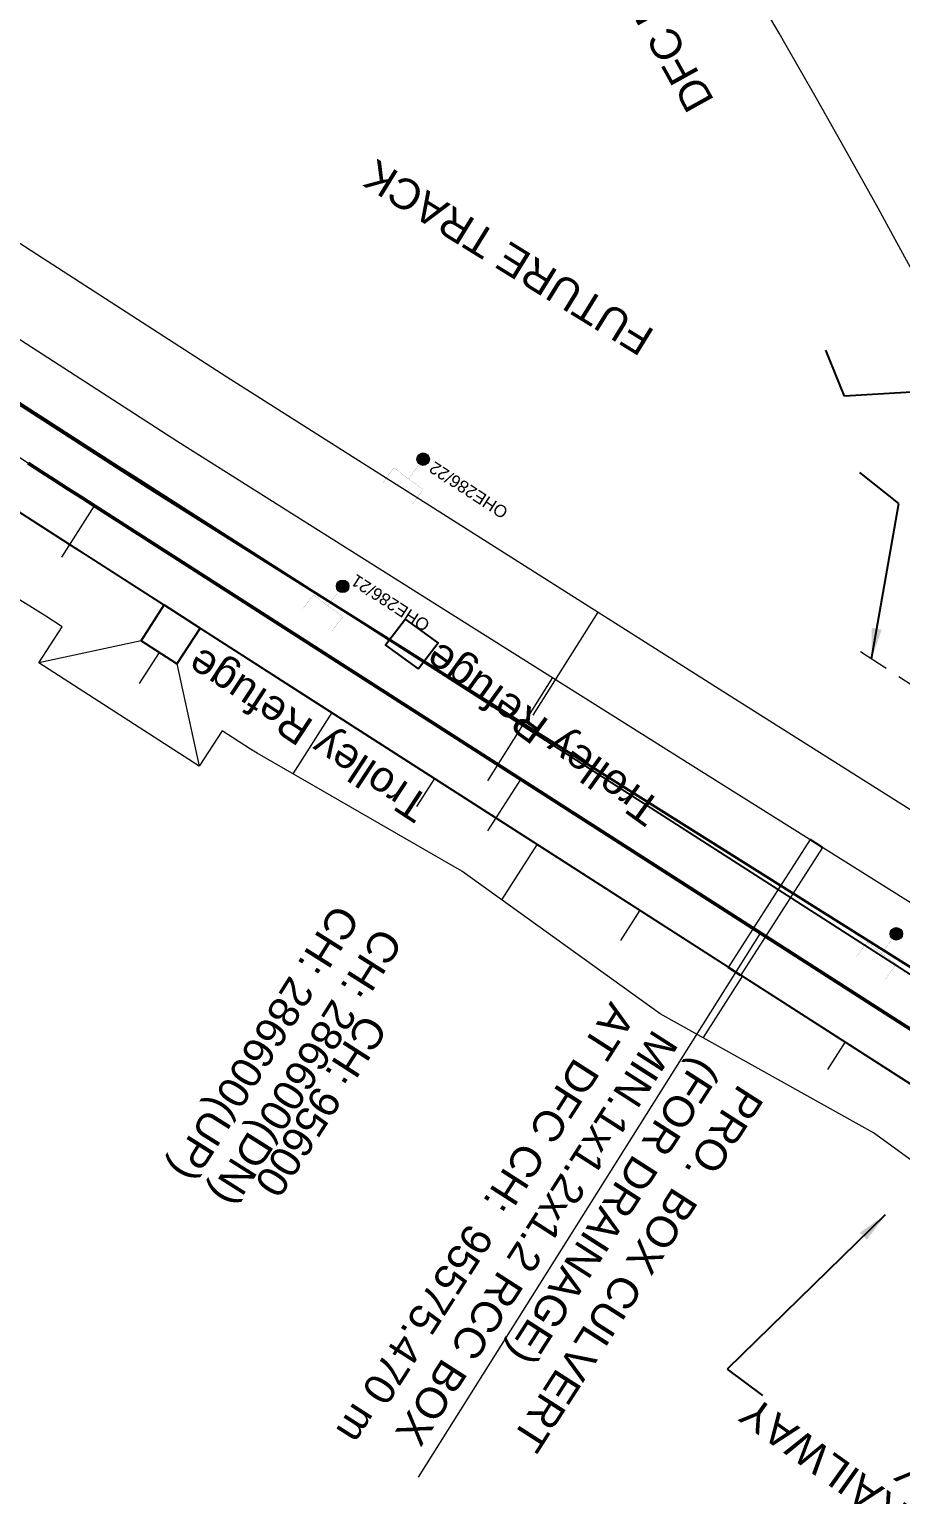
# Model space of a CAD drawing. Header units: metres. Extents: x 644418 to 1306172, y 3366650 to 6747308.
# Drawn here: x 655535.6 to 655607, y 3371746.8 to 3371866.9 of the extents above; entities that cross this region are included whole.
import ezdxf
from ezdxf.enums import TextEntityAlignment as Align

# ---------------------------------------------------------------- set-up
doc = ezdxf.new("R2010")
doc.units = ezdxf.units.M
doc.header["$MEASUREMENT"] = 0
doc.linetypes.add('CENTER', pattern=[2, 1.25, -0.25, 0.25, -0.25])
doc.linetypes.add('DASHED', pattern=[0.75, 0.5, -0.25])
for name, color, linetype in [('ADDITIONAL CURVEL', 1, 'Continuous'), ('C-ROAD-CNTR-N', 92, 'Continuous'), ('PROPOSED DFCC FORMATION LINE', 187, 'Continuous'), ('PROPOSED FORMATION LINE - Connecting line', 187, 'Continuous'), ('Side Details', 251, 'Continuous'), ('Trolley Refuse', 10, 'Continuous'), ('TROLLEY_STAND', 7, 'Continuous')]:
    doc.layers.add(name, color=color, linetype=linetype)
for name, color, linetype, lineweight in [('Existing Chainage', 7, 'Continuous', 0), ('Existing IR Track', 143, 'Continuous', 0), ('Existing Railway Boundary', 7, 'CENTER', 0), ('OHE MAST', 8, 'Continuous', 0), ('OHE MAST TEXT', 8, 'Continuous', 0), ('PRO. BOX CULVERT IR & CONNECTING', 6, 'Continuous', 0), ('Prop TPTC Connecting line', 10, 'Continuous', 0), ('PROP-DFC Connecting line', 1, 'Continuous', 0), ('Proposed Chainages Connecting line', 10, 'Continuous', 0), ('PROPOSED DFC TRACK', 1, 'Continuous', 0), ('PROPOSED DFCC TOE LINE', 239, 'Continuous', 0), ('PROPOSED DFCC TOE LINE - Connecting line', 239, 'Continuous', 0), ('PROPOSED DFCC TOE SLOPES - Connecting line', 239, 'Continuous', 0), ('PROPOSED DRAIN CUM RETAINING WALL', 144, 'Continuous', 30)]:
    doc.layers.add(name, color=color, linetype=linetype, lineweight=lineweight)
doc.styles.get("Standard").update_dxf_attribs({"font": 'arial.ttf'})
doc.styles.add('Style-Arial', font='arial.ttf')
doc.dimstyles.new('ISO-25', dxfattribs={"dimtxt": 2.5, "dimasz": 2.5, "dimexe": 1.25, "dimexo": 0.625, "dimtad": 1, "dimtxsty": 'Standard', "dimcen": 2.5, "dimadec": 0, "dimazin": 0, "dimtfac": 1, "dimtmove": 0, "dimatfit": 3, "dimfxl": 1, "dimarcsym": 0})

# ---------------------------------------------------------------- blocks, each defined once
blk = doc.blocks.new('OHE MAST')
h = blk.add_hatch(color=256)
edge = h.paths.add_edge_path()
edge.add_arc((0, 0), 0.514, 0, 360)
at = {"const_width": 0.01, "flags": 128}
for points in [[(1.5, 3.5), (1.5, 2), (-1.5, 2), (-1.5, 3.5)], [(0, 2), (0, 0)]]:
    blk.add_lwpolyline(points, dxfattribs=at)
blk.add_circle((0, 0), 0.514)

msp = doc.modelspace()

# ---------------------------------------------------------------- linework, layer by layer
at = {"layer": 'ADDITIONAL CURVEL'}
for p, q in [((655600.6205, 3371799.848), (655599.6104, 3371800.4958)), ((655593.8865, 3371789.3477), (655592.8764, 3371789.9955))]:
    msp.add_line(p, q, dxfattribs=at)
at = {"layer": 'ADDITIONAL CURVEL', "color": 1, "linetype": 'Continuous', "lineweight": 0, "flags": 128}
for points in [[(655599.6104, 3371800.4958), (655592.8764, 3371789.9955)], [(655600.6205, 3371799.848), (655593.8865, 3371789.3477)], [(655595.5041, 3371792.8246), (655567.4585, 3371748.2223)]]:
    msp.add_lwpolyline(points, dxfattribs=at)
at = {"layer": 'C-ROAD-CNTR-N', "color": 4, "linetype": 'Continuous', "lineweight": 50, "flags": 128}
for points in [[(655540.8919, 3371827.8479), (655539.8058, 3371828.5444), (655538.7196, 3371829.241), (655537.6335, 3371829.9376), (655536.5474, 3371830.6343), (655535.4613, 3371831.331)], [(655672.6645, 3371743.3412), (655540.8919, 3371827.8479)]]:
    msp.add_lwpolyline(points, dxfattribs=at)
at = {"layer": 'Existing Chainage', "color": 0, "linetype": 'Continuous', "lineweight": 13, "flags": 128}
for points in [[(655576.872, 3371810.6727), (655582.2212, 3371819.1218)], [(655573.1727, 3371805.2968), (655578.5013, 3371813.7588)]]:
    msp.add_lwpolyline(points, dxfattribs=at)
at = {"layer": 'Existing IR Track', "flags": 128}
for points in [[(655419.9932, 3371926.6713), (655440.0624, 3371912.6298), (655459.4634, 3371899.2433), (655477.1891, 3371887.2449), (655491.9384, 3371877.3718), (655506.1819, 3371868.0106), (655520.0329, 3371858.9077), (655536.187, 3371848.4692), (655551.746, 3371838.4159), (655572.5758, 3371825.2284), (655592.949, 3371812.3299), (655609.8482, 3371801.665), (655626.1608, 3371791.3704), (655649.7969, 3371776.4056), (655668.6722, 3371764.2846), (655688.8878, 3371751.1891), (655709.3615, 3371737.723)], [(655415.7597, 3371921.5237), (655436.0147, 3371907.3644), (655455.8299, 3371893.7014), (655473.3378, 3371881.8123), (655487.9272, 3371872.0403), (655502.1586, 3371862.6859), (655516.1365, 3371853.4982), (655532.174, 3371843.1575), (655547.7473, 3371833.1176), (655568.8292, 3371819.8469), (655589.7667, 3371806.6671), (655606.2658, 3371796.3118), (655622.8083, 3371785.9293), (655646.1127, 3371771.3416), (655665.3604, 3371759.2545), (655685.4879, 3371746.461)]]:
    msp.add_lwpolyline(points, dxfattribs=at)
at = {"layer": 'Prop TPTC Connecting line', "lineweight": 0, "flags": 128}
msp.add_lwpolyline([(655540.8889, 3371827.8498), (655538.1897, 3371823.6409)], dxfattribs=at)
at = {"layer": 'PROP-DFC Connecting line', "color": 12, "linetype": 'Continuous', "lineweight": 0, "flags": 128}
msp.add_lwpolyline([(655672.6644, 3371743.3411), (655540.8889, 3371827.8498), (655536.6801, 3371830.5491), (655532.4719, 3371833.2493), (655528.2648, 3371835.9513), (655524.0595, 3371838.6558), (655519.8564, 3371841.3639), (655515.6561, 3371844.0764), (655511.4592, 3371846.7941), (655507.2662, 3371849.5179, -0.0118537), (655389.9326, 3371929.8959)], format="xyb", dxfattribs=at)
at = {"layer": 'PROP-DFC Connecting line', "linetype": 'DASHED', "lineweight": 0, "ltscale": 5, "flags": 128}
msp.add_lwpolyline([(655603.7267, 3371815.893), (655741.51, 3371726.4439)], dxfattribs=at)
at = {"layer": 'Proposed Chainages Connecting line', "lineweight": 0, "flags": 128}
msp.add_lwpolyline([(655573.163, 3371801.2123), (655575.8621, 3371805.4212)], dxfattribs=at)
at = {"layer": 'PROPOSED DFCC FORMATION LINE', "lineweight": 0, "flags": 128}
msp.add_lwpolyline([(655674.6888, 3371746.4977), (655664.3008, 3371753.1596), (655662.0636, 3371754.5943), (655652.5442, 3371760.6993), (655645.2282, 3371765.391), (655640.7875, 3371768.2389), (655628.3928, 3371776.1877), (655611.5574, 3371786.9844), (655594.7219, 3371797.7811), (655577.8865, 3371808.5778), (655561.0511, 3371819.3745), (655544.2157, 3371830.1712), (655542.9133, 3371831.0064), (655531.6938, 3371838.2055)], dxfattribs=at)
at = {"layer": 'PROPOSED DFCC TOE LINE', "lineweight": 0, "flags": 128}
msp.add_lwpolyline([(655637.9914, 3371805.1894), (655629.5691, 3371811.609), (655627.0955, 3371815.9135), (655626.8908, 3371816.2057), (655623.8164, 3371820.5792), (655620.8544, 3371824.9954), (655617.7806, 3371829.3348), (655615.911, 3371832.4125), (655615.1343, 3371833.8839), (655612.6624, 3371838.5106), (655610.172, 3371843.1119), (655607.6694, 3371847.6913), (655606.5806, 3371849.6687), (655605.166, 3371852.2551), (655602.6266, 3371856.7836), (655600.0779, 3371861.2914), (655597.516, 3371865.7765), (655597.0439, 3371866.5959), (655594.9208, 3371870.2272)], dxfattribs=at)
at = {"layer": 'PROPOSED DFCC TOE LINE - Connecting line', "lineweight": 0}
for points in [[(655554.2517, 3371807.5703), (655553.6891, 3371807.8949), (655551.3636, 3371809.4066), (655549.4851, 3371806.4911), (655536.3341, 3371814.9642), (655538.2469, 3371817.933), (655536.9202, 3371818.7953), (655535.6038, 3371819.6087), (655524.2163, 3371826.5647)], [(655654.468, 3371742.7503), (655645.2114, 3371749.2652), (655638.0907, 3371754.2615), (655633.959, 3371757.5912), (655621.0035, 3371764.6655), (655604.8002, 3371776.448), (655587.3022, 3371786.2114), (655571.0307, 3371797.8874), (655554.2517, 3371807.5703)]]:
    msp.add_lwpolyline(points, dxfattribs=at)
at = {"layer": 'PROPOSED DFCC TOE SLOPES - Connecting line', "linetype": 'Continuous', "lineweight": 0, "flags": 128}
for points in [[(655544.7273, 3371816.7798), (655536.3341, 3371814.9642)], [(655546.1984, 3371815.832), (655544.554, 3371813.2798)], [(655547.6695, 3371814.8842), (655549.4851, 3371806.4911)], [(655560.3823, 3371810.8936), (655557.1707, 3371805.8858)], [(655568.8, 3371805.4953), (655567.3207, 3371803.1887)], [(655577.2177, 3371800.0969), (655574.2974, 3371795.5433)], [(655585.6354, 3371794.6986), (655584.0343, 3371792.2019)], [(655594.0531, 3371789.3002), (655590.8152, 3371784.2513)], [(655602.4708, 3371783.9019), (655601.0175, 3371781.6357)]]:
    msp.add_lwpolyline(points, dxfattribs=at)
at = {"layer": 'PROPOSED DRAIN CUM RETAINING WALL', "flags": 128}
msp.add_lwpolyline([(655413.1677, 3371917.8451), (655433.4483, 3371903.6679), (655453.2886, 3371889.9876), (655470.8217, 3371878.0814), (655485.4391, 3371868.2906), (655499.6869, 3371858.9255), (655513.6813, 3371849.7269), (655529.7354, 3371839.3755), (655545.3295, 3371829.3222), (655566.432, 3371816.0386), (655587.372, 3371802.8572), (655603.8736, 3371792.5003), (655612.7659, 3371786.9193)], dxfattribs=at)
at = {"layer": 'PROPOSED FORMATION LINE - Connecting line', "lineweight": 0, "flags": 128}
for points in [[(655674.7158, 3371746.5398), (655664.3278, 3371753.2017), (655662.0906, 3371754.6364), (655652.5711, 3371760.7413), (655645.2552, 3371765.4331), (655640.8145, 3371768.281), (655628.4198, 3371776.2298), (655611.5843, 3371787.0265), (655594.7489, 3371797.8232), (655577.9135, 3371808.6199), (655561.0781, 3371819.4166), (655544.2427, 3371830.2133), (655542.9403, 3371831.0485), (655531.7208, 3371838.2476)], [(655670.6131, 3371740.1423), (655660.2251, 3371746.8042), (655657.9879, 3371748.239), (655648.4684, 3371754.3439), (655641.1524, 3371759.0357), (655636.7117, 3371761.8835), (655624.317, 3371769.8324), (655607.4816, 3371780.6291), (655590.6462, 3371791.4258), (655573.8108, 3371802.2224), (655556.9753, 3371813.0191), (655540.1399, 3371823.8158), (655538.8375, 3371824.6511), (655527.6133, 3371831.8532)], [(655670.6401, 3371740.1844), (655660.2521, 3371746.8463), (655658.0149, 3371748.2811), (655648.4954, 3371754.386), (655641.1794, 3371759.0778), (655636.7387, 3371761.9256), (655624.344, 3371769.8745), (655607.5086, 3371780.6711), (655590.6732, 3371791.4678), (655573.8378, 3371802.2645), (655557.0023, 3371813.0612), (655540.1669, 3371823.8579), (655538.8645, 3371824.6932), (655527.6403, 3371831.8952)]]:
    msp.add_lwpolyline(points, dxfattribs=at)
at = {"layer": 'Trolley Refuse'}
msp.add_lwpolyline([(655546.6229, 3371819.722), (655549.5651, 3371817.8264), (655547.6695, 3371814.8842), (655544.7273, 3371816.7798)], close=True, dxfattribs=at)
at = {"layer": 'TROLLEY_STAND', "linetype": 'Continuous'}
msp.add_polyline3d([(655567.437, 3371814.482, 269.287), (655569.081, 3371816.61, 269.423), (655566.413, 3371818.564, 269.484), (655564.7669, 3371816.4333, 269.484)], close=True, dxfattribs=at)

# ---------------------------------------------------------------- block references
at = {"layer": 'OHE MAST', "color": 2, "rotation": 143.3908318566117}
for p in [(655567.862, 3371831.668), (655561.253, 3371821.25), (655606.662, 3371792.76)]:
    msp.add_blockref('OHE MAST', p, dxfattribs=at)

# ---------------------------------------------------------------- texts
at = {"layer": 'Existing Chainage', "color": 0, "lineweight": 0, "insert": (655547.6531, 3371773.0334), "char_height": 2.5, "attachment_point": 6, "rotation": 237.809395, "line_spacing_factor": 0.6, "style": 'Style-Arial'}
msp.add_mtext('CH: 286600(UP)', dxfattribs=at)
at = {"layer": 'Existing Chainage', "color": 0, "linetype": 'Continuous', "lineweight": 0, "insert": (655551.0024, 3371771.0072), "char_height": 2.5, "attachment_point": 6, "rotation": 237.661726, "line_spacing_factor": 0.6, "style": 'Style-Arial'}
msp.add_mtext('CH: 286600(DN)', dxfattribs=at)
at = {"layer": 'Existing Railway Boundary', "linetype": 'Continuous', "ltscale": 5}
for s, p in [('EXISTING RAILWAY', (655621.8535, 3371735.7684)), ('BOUNDARY', (655623.8645, 3371738.6219))]:
    msp.add_text(s, height=2.5, rotation=144.405529, dxfattribs=at).set_placement(p)
at = {"layer": 'OHE MAST TEXT'}
for s, p in [('OHE286/22', (655571.5836, 3371829.1282)), ('OHE286/21', (655565.1699, 3371819.8824))]:
    msp.add_text(s, height=1, rotation=147, dxfattribs=at).set_placement(p, align=Align.MIDDLE_CENTER)
at = {"layer": 'PRO. BOX CULVERT IR & CONNECTING', "color": 10, "insert": (655595.8849, 3371779.1939), "char_height": 2.5, "attachment_point": 1, "rotation": 237.327616, "style": 'Style-Arial'}
msp.add_mtext_dynamic_manual_height_columns('PRO.^IBOX CULVERT\\P(FOR DRAINAGE)\\PMIN.1x1.2x1.2 RCC BOX\\PAT DFC CH: {\\fArial|b0|i0|c0|p34; 95575.470 m}', width=41.725205, gutter_width=2.5, heights=[0], dxfattribs=at)
at = {"layer": 'Proposed Chainages Connecting line', "lineweight": 0, "insert": (655563.9819, 3371785.6723), "char_height": 2.5, "attachment_point": 4, "rotation": 237.327616, "line_spacing_factor": 0.6, "style": 'Style-Arial'}
msp.add_mtext('CH: 95600', dxfattribs=at)
at = {"layer": 'PROPOSED DFC TRACK', "color": 10, "linetype": 'Continuous', "lineweight": -3, "ltscale": 5, "style": 'Style-Arial'}
for s, rotation, p in [('DFC MAIN LINE', 119.042202, (655579.3407, 3371883.4618)), ('FUTURE TRACK', 148.283494, (655564.0242, 3371856.3412))]:
    msp.add_text(s, height=2.5, rotation=rotation, dxfattribs=at).set_placement(p, align=Align.RIGHT)
at = {"layer": 'Side Details'}
msp.add_text('Trolley Refuge', height=2.5, rotation=144.100313, dxfattribs=at).set_placement((655587.5805, 3371803.4768))
at = {"layer": 'Trolley Refuse', "style": 'Style-Arial'}
msp.add_text('Trolley Refuge', height=2.5, rotation=146.633135, dxfattribs=at).set_placement((655568.5679, 3371803.8475))

# ---------------------------------------------------------------- leaders
at = {"layer": 'Existing Railway Boundary', "linetype": 'Continuous', "ltscale": 5}
msp.add_leader([(655605.7565, 3371769.7128), (655592.7918, 3371757.0772), (655595.6764, 3371754.8996)], dimstyle='ISO-25', override={"dimtxt": 0.5, "dimtad": 0}, dxfattribs=at)
at = {"layer": 'PROPOSED DFC TRACK', "color": 10, "linetype": 'Continuous', "lineweight": -3, "ltscale": 5}
for points in [[(655642.2205, 3371839.312), (655602.4203, 3371836.8299), (655600.8876, 3371840.6149)], [(655604.6305, 3371815.3063), (655606.8652, 3371828.0309), (655603.6789, 3371830.5848)]]:
    msp.add_leader(points, dimstyle='ISO-25', override={"dimtxt": 3, "dimtad": 0, "dimdec": 3, "dimzin": 2, "dimtdec": 3}, dxfattribs=at)

doc.saveas('drawing.dxf')
